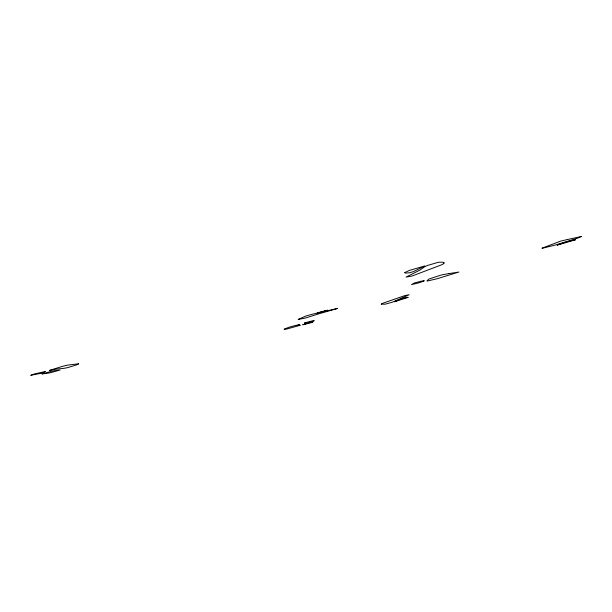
<?xml version="1.0" encoding="UTF-8"?>
<svg xmlns="http://www.w3.org/2000/svg" width="612" height="612" viewBox="0 0 612 612"><rect width="100%" height="100%" fill="white"/><g stroke="black" fill="none" stroke-linecap="round" stroke-linejoin="round"><path stroke-width="0.92" d="M307.53 323.274L302.688 324.796L310.919 322.776A7.42 0.39 -15.1 0 0 312.166 322.379C315.57 321.3 305.204 323.434 307.545 323.251M324.628 310.919L327.848 310.2L325.622 311.041A6.786 0.405 -15.1 0 1 324.544 311.37L317.115 313.03L320.795 311.936A22.292 1.3 -15.1 0 1 322.891 311.37L324.559 310.934M404.846 272.531L404.983 272.83A50.444 3.764 -15.7 0 0 406.001 273.082L409.665 272.745L413.483 271.598L424.804 265.929L409.306 270.473L404.846 272.531M381.284 304.126L385.093 304.21L392.483 302.16L409.145 294.762L404.861 295.596L383.319 303.078A14.948 0.773 -15.4 0 0 382.064 303.59L381.284 304.126M449.017 273.587L458.855 272.049L437.236 278.712L427.757 280.939A17.35 1.063 -15.6 0 1 426.901 280.908L428.645 279.24A8.055 0.505 -15.6 0 1 429.18 278.973L439.607 275.53A8.736 0.543 -15.6 0 1 442.453 274.742L449.017 273.587M284.182 329.21L285.98 329.164A7.688 0.405 -15.1 0 0 287.181 328.912L300.27 325.255L297.241 325.653L299.635 324.551L294.617 325.706A8.208 0.436 -15.1 0 0 291.534 326.54L290.394 326.862A8.813 0.467 -15.1 0 0 288.313 327.489L284.182 329.21M45.173 371.545C42.458 373.488 41.318 373.098 30.73 375.34A10.947 0.742 -14 0 1 31.434 374.988L32.75 374.506A10.526 0.711 -14 0 1 34.532 373.94L45.173 371.545M407.99 297.463L394.38 301.754L402.772 298.289L407.493 297.294A33.706 1.714 -15.3 0 1 407.974 297.417L407.99 297.463M557.257 245.137L575.54 239.766L573.406 240.126A10.97 0.65 -16 0 0 567.018 241.771L559.062 244.31A16.31 0.956 -16 0 0 558.19 244.662L557.257 245.137M42.121 373.917L48.822 373.052A14.145 0.949 -14.1 0 0 51.584 372.394L60.053 370.046L53.619 370.818A6.135 0.413 -14.1 0 0 52.739 370.933L42.121 373.917M444.151 262.976L442.813 264.223A21.428 1.568 -15.6 0 1 440.969 265.057L412.06 276.02L406.077 277.091L420.138 269.953L424.606 266.763L427.719 265.378L438.444 262.265L442.874 262.173L444.151 262.976M78.627 363.826L77.479 364.507A12.6 0.857 -14.1 0 1 75.674 365.165L74.496 365.548A11.712 0.796 -14.1 0 1 70.763 366.642C63.962 369.288 56.985 368.263 50.046 370.375A6.059 0.413 -14.1 0 1 49.534 370.382L61.843 366.55A7.91 0.543 -14.1 0 1 63.893 366.014L65.377 365.647A11.192 0.765 -14.1 0 1 67.733 365.104L78.627 363.826M424.124 280.809L423.16 281.329A10.794 0.673 -15.5 0 1 418.287 282.989L411.532 284.611L414.316 282.996L421.14 281.206A15.943 0.987 -15.5 0 1 422.303 280.977L424.124 280.809M567.576 239.499L581.385 236.5L578.042 237.992A18.36 1.117 -16 0 1 574.362 239.208L556.798 244.57A8.293 0.497 -16 0 1 554.258 245.305L543.119 248.067A8.928 0.543 -16 0 1 541.949 248.227L560.668 241.097L567.576 239.499M306.031 322.822C298.411 325.546 320.283 319.479 312.678 320.841A9.93 0.528 -15.1 0 0 311.187 321.17L304.585 322.922L306.031 322.822M298.243 319.418L305.426 318.033L317.819 314.117A20.035 1.147 -15.2 0 1 321.392 313.069A18.628 1.071 -15.2 0 1 325.309 311.975L337.725 308.402L314.277 313.803A7.925 0.474 -15.1 0 0 312.923 314.078L305.74 316.067L298.243 319.418"/></g></svg>
